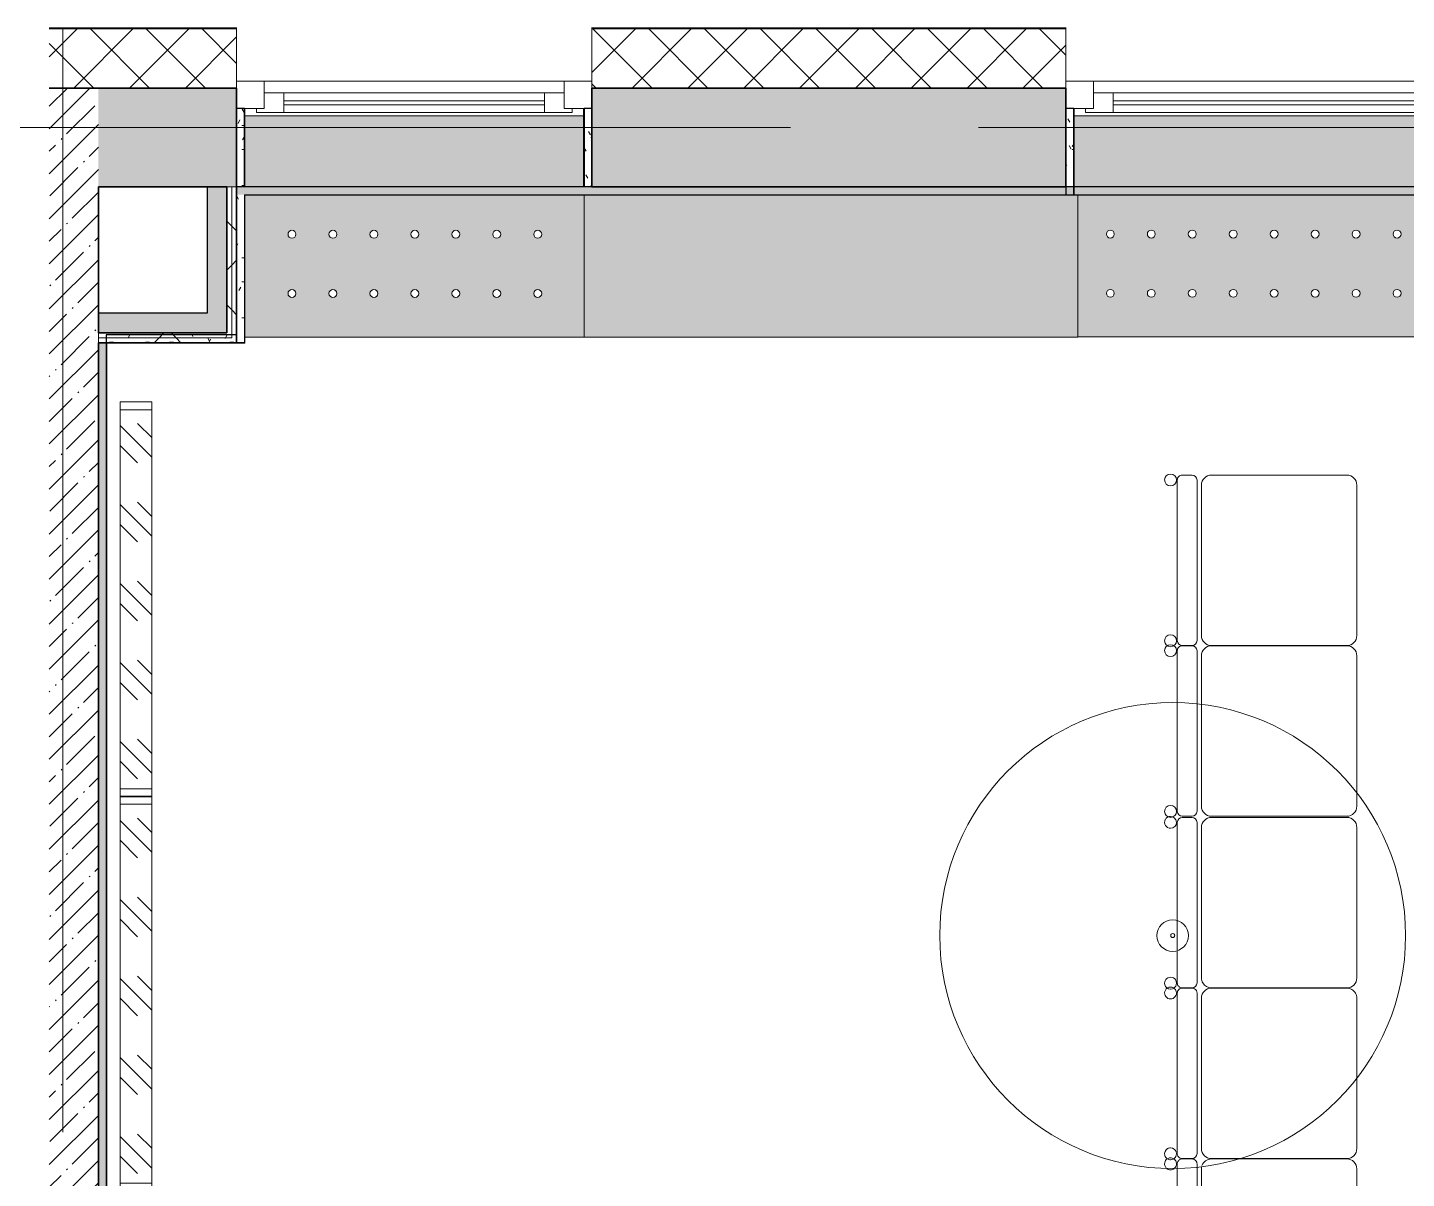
# Model space of a CAD drawing. Header units: millimetres. Extents: x 98018 to 155899, y -1987 to 21700.
# Drawn here: x 100621 to 104113, y 18639 to 21553 of the extents above; entities that cross this region are included whole.
import ezdxf

# ---------------------------------------------------------------- set-up
doc = ezdxf.new("R2010")
doc.units = ezdxf.units.MM
doc.linetypes.add('Осевая', pattern=[3175, 635, -476.25, 1587.5, -476.25])
for name, color, linetype, lineweight in [('A-GLAZ', 7, 'Continuous', 9), ('A-GLAZ-1', 7, 'Continuous', 13), ('A-WALL', 7, 'Continuous', 9), ('I-FURN', 7, 'Continuous', 9), ('I-WALL', 7, 'Continuous', 9), ('Знаки', 7, 'Continuous', 9), ('Оси', 7, 'Continuous', 9), ('Оси-2', 7, 'Осевая', 9)]:
    doc.layers.add(name, color=color, linetype=linetype, lineweight=lineweight)
for name, color, linetype, lineweight, true_color in [('A-WALL-1', 7, 'Continuous', 35, 0x3c3c3c), ('A-WALL-2', 7, 'Continuous', 13, 0x3c3c3c), ('A-WALL-3', 7, 'Continuous', 25, 0x3c3c3c), ('A-WALL-FNSH-1', 7, 'Continuous', 13, 0x3c3c3c), ('A-WALL-FNSH-2', 7, 'Continuous', 9, 0x3c3c3c), ('I-FURN-1', 7, 'Continuous', 9, 0xf0f0f0)]:
    doc.layers.add(name, color=color, linetype=linetype, lineweight=lineweight, true_color=true_color)
pattern_1 = [(45, (0, 0), (-57.024626, 57.024626), []), (45, (57.025, 0), (-57.024626, 57.024626), [100.806, -20.161, 3.353, -16.808])]
pattern_2 = [(45, (50, 50), (-200, 0), [141.42, -141.42]), (45, (100, 50), (-200, 0), [70.71, -212.13]), (45, (50, 100), (-200, 0), [70.71, -212.13])]
pattern_3 = [(0, (0, 0), (121.92, 30.48), [10.058, -81.382, 10.058, -81.382, -487.68]), (0, (0, 0), (121.92, 30.48), [-182.88, 10.058, -172.822, 10.058, -81.382, -213.36]), (0, (0, 0), (121.92, 30.48), [-457.2, 10.058, -50.902, 10.058, -142.342]), (120, (45.72, 15.24), (-87.356454, 90.345817), [10.058, -81.382, 10.058, -81.382, -487.68]), (120, (45.72, 15.24), (-87.356454, 90.345817), [-182.88, 10.058, -172.822, 10.058, -81.382, -213.36]), (120, (45.72, 15.24), (-87.356454, 90.345817), [-457.2, 10.058, -50.902, 10.058, -142.342]), (240, (60.96, 76.2), (-34.563546, -120.825817), [10.058, -81.382, 10.058, -81.382, -487.68]), (240, (60.96, 76.2), (-34.563546, -120.825817), [-182.88, 10.058, -172.822, 10.058, -81.382, -213.36]), (240, (60.96, 76.2), (-34.563546, -120.825817), [-457.2, 10.058, -50.902, 10.058, -142.342])]
pattern_4 = [(45, (0, 0), (-106.06602, 106.06602), []), (135, (0, 0), (-106.06602, -106.06602), [])]

# ---------------------------------------------------------------- blocks, each defined once
blk = doc.blocks.new('120_Окно_СКБ_1Ст - 120_Окно_СКБ_1Ст 900х2500_h_ с форточкой-22877787-План разверток пом_ 2_49_ Этаж 2')
at = {"layer": 'A-GLAZ'}
for p, q in [((450, -57), (-450, -57)), ((-430, -127), (-400, -127)), ((-330, -107), (330, -107)), ((330, -117), (-330, -117)), ((400, -127), (430, -127))]:
    blk.add_line(p, q, dxfattribs=at)
at = {"layer": 'A-GLAZ-1'}
for p, q in [((-450, -127), (-450, -57)), ((-450, -57), (-380, -57)), ((-380, -57), (-380, -127)), ((380, -127), (380, -57)), ((380, -57), (450, -57)), ((450, -57), (450, -127)), ((380, -87), (-380, -87)), ((-380, -87), (-380, -127)), ((-330, -137), (-330, -87)), ((330, -137), (330, -87)), ((380, -127), (380, -87)), ((-380, -127), (-450, -127)), ((-380, -127), (-400, -127)), ((-400, -127), (-400, -137)), ((-400, -137), (400, -137)), ((400, -137), (-400, -137)), ((450, -127), (380, -127)), ((400, -127), (380, -127)), ((400, -137), (400, -127))]:
    blk.add_line(p, q, dxfattribs=at)
blk = doc.blocks.new('120_Окно_СКБ_2Ст_Фрамуга сверху - 120_Окно_СКБ_2Ст_2300х2500_h_ ДОО-23103760-План разверток пом_ 2_49_ Этаж 2')
at = {"layer": 'A-GLAZ'}
for p, q in [((1150, -57), (-1150, -57)), ((-1080, -57), (1080, -57)), ((-1130, -127), (-1100, -127)), ((-1030, -107), (470, -107)), ((470, -117), (-1030, -117)), ((540, -127), (570, -127)), ((540, -127), (570, -127)), ((640, -107), (1030, -107)), ((1030, -117), (640, -117)), ((1100, -127), (1130, -127))]:
    blk.add_line(p, q, dxfattribs=at)
at = {"layer": 'A-GLAZ-1'}
for p, q in [((-1150, -127), (-1150, -57)), ((-1150, -57), (-1080, -57)), ((-1080, -57), (-1080, -127)), ((520, -127), (520, -57)), ((520, -57), (590, -57)), ((590, -57), (590, -127)), ((1080, -127), (1080, -57)), ((1080, -57), (1150, -57)), ((1150, -57), (1150, -127)), ((520, -87), (-1080, -87)), ((-1080, -87), (-1080, -127)), ((-1030, -137), (-1030, -87)), ((470, -137), (470, -87)), ((520, -127), (520, -87)), ((1080, -87), (590, -87)), ((590, -87), (590, -127)), ((640, -137), (640, -87)), ((1030, -137), (1030, -87)), ((1080, -127), (1080, -87)), ((-1080, -127), (-1150, -127)), ((-1080, -127), (-1100, -127)), ((-1100, -127), (-1100, -137)), ((-1100, -137), (540, -137)), ((540, -137), (-1100, -137)), ((590, -127), (520, -127)), ((540, -127), (520, -127)), ((540, -137), (540, -127)), ((590, -127), (570, -127)), ((570, -127), (570, -137)), ((570, -137), (1100, -137)), ((1100, -137), (570, -137)), ((1150, -127), (1080, -127)), ((1100, -127), (1080, -127)), ((1100, -137), (1100, -127))]:
    blk.add_line(p, q, dxfattribs=at)
blk = doc.blocks.new('Стул Breuer - 1_188-26331327-План разверток пом_ 2_49_ Этаж 2')
at = {"layer": 'I-FURN-1'}
for p, q in [((-215.9, 215.9), (-215.9, -127)), ((190.5, 241.3), (-190.5, 241.3)), ((215.9, -127), (215.9, 215.9)), ((203.2, -163.5), (-203.2, -163.5)), ((-190.5, -152.4), (190.5, -152.4)), ((-215.9, -176.2), (-215.9, -200.8)), ((215.9, -200.8), (215.9, -176.2)), ((-203.2, -213.5), (203.2, -213.5))]:
    blk.add_line(p, q, dxfattribs=at)
for centre, radius, start, end in [((-190.5, 215.9), 25.4, 90, 180), ((190.5, 215.9), 25.4, 0, 90), ((-190.5, -127), 25.4, 180, 270), ((190.5, -127), 25.4, 270, 360), ((-203.2, -176.2), 12.7, 90, 180), ((203.2, -176.2), 12.7, 360, 90), ((-203.2, -200.8), 12.7, 180, 270), ((203.2, -200.8), 12.7, 270, 360), ((-203.5, -230.6), 15.1, 360, 180), ((-203.5, -230.6), 15.1, 180, 360), ((203.7, -230.6), 15.1, 360, 180), ((203.7, -230.6), 15.1, 180, 360)]:
    blk.add_arc(centre, radius, start, end, dxfattribs=at)
blk = doc.blocks.new('Стул Breuer - 1_188-V6-План разверток пом_ 2_49_ Этаж 2')
at = {"layer": 'I-FURN-1'}
for p, q in [((-215.9, 215.9), (-215.9, -127)), ((159.1, 241.3), (-190.5, 241.3)), ((190.5, 241.3), (159.1, 241.3)), ((215.9, -127), (215.9, 215.9)), ((-67.6, -163.5), (-203.2, -163.5)), ((-190.5, -152.4), (-66.8, -152.4)), ((203.2, -163.5), (-67.6, -163.5)), ((-66.8, -152.4), (26.8, -152.4)), ((27, -152.4), (190.5, -152.4)), ((-215.9, -176.2), (-215.9, -200.8)), ((215.9, -200.8), (215.9, -176.2)), ((-203.2, -213.5), (-71.1, -213.5)), ((-71.1, -213.5), (203.2, -213.5))]:
    blk.add_line(p, q, dxfattribs=at)
for centre, radius, start, end in [((-190.5, 215.9), 25.4, 90, 180), ((190.5, 215.9), 25.4, 45, 90), ((190.5, 215.9), 25.4, 0, 45), ((-190.5, -127), 25.4, 180, 270), ((190.5, -127), 25.4, 270, 360), ((-203.2, -176.2), 12.7, 90, 180), ((203.2, -176.2), 12.7, 360, 90), ((-203.2, -200.8), 12.7, 180, 270), ((203.2, -200.8), 12.7, 270, 360), ((-203.5, -230.6), 15.1, 360, 180), ((-203.5, -230.6), 15.1, 180, 360), ((203.7, -230.6), 15.1, 360, 180), ((203.7, -230.6), 15.1, 180, 360)]:
    blk.add_arc(centre, radius, start, end, dxfattribs=at)
blk = doc.blocks.new('Стул Breuer - 1_188-V7-План разверток пом_ 2_49_ Этаж 2')
at = {"layer": 'I-FURN-1'}
for p, q in [((-215.9, 215.9), (-215.9, -127)), ((190.5, 241.3), (-190.5, 241.3)), ((215.9, 197.1), (215.9, 215.9)), ((215.9, -127), (215.9, 196.7)), ((203.2, -163.5), (-203.2, -163.5)), ((-190.4, -152.4), (189.9, -152.4)), ((-215.9, -176.2), (-215.9, -200.8)), ((215.9, -200.8), (215.9, -176.2)), ((-203.2, -213.5), (45.1, -213.5)), ((45.1, -213.5), (119.6, -213.5)), ((121.1, -213.5), (203.2, -213.5))]:
    blk.add_line(p, q, dxfattribs=at)
for centre, radius, start, end in [((-190.5, 215.9), 25.4, 90, 180), ((190.5, 215.9), 25.4, 0, 90), ((-190.5, -127), 25.4, 180, 270), ((190.5, -127), 25.4, 300, 360), ((-203.2, -176.2), 12.7, 90, 180), ((190.5, -127), 25.4, 270, 300), ((203.2, -176.2), 12.7, 360, 90), ((-203.2, -200.8), 12.7, 180, 267.9289), ((203.2, -200.8), 12.7, 315, 360), ((-203.5, -230.6), 15.1, 92.4904, 180), ((-203.5, -230.6), 15.1, 180, 240), ((-203.5, -230.6), 15.1, 242.9856, 360), ((-203.5, -230.6), 15.1, 360, 90), ((203.7, -230.6), 15.1, 60, 180), ((203.7, -230.6), 15.1, 180, 285), ((203.2, -200.8), 12.7, 270, 311.1031), ((203.7, -230.6), 15.1, 285, 360), ((203.7, -230.6), 15.1, 4.1489, 60)]:
    blk.add_arc(centre, radius, start, end, dxfattribs=at)
blk = doc.blocks.new('Стул Breuer - 1_188-V8-План разверток пом_ 2_49_ Этаж 2')
at = {"layer": 'I-FURN-1'}
for p, q in [((-215.9, 215.9), (-215.9, 197.1)), ((10, 241.3), (-190.5, 241.3)), ((190.5, 241.3), (10, 241.3)), ((215.9, -55.6), (215.9, 215.9)), ((-215.9, 196.4), (-215.9, -127)), ((215.9, -126.8), (215.9, -57)), ((203.2, -163.5), (-203.2, -163.5)), ((-190.5, -152.4), (190.5, -152.4)), ((-215.9, -176.2), (-215.9, -200.8)), ((215.9, -200.8), (215.9, -176.2)), ((-203.2, -213.5), (203.2, -213.5))]:
    blk.add_line(p, q, dxfattribs=at)
for centre, radius, start, end in [((-190.5, 215.9), 25.4, 150, 180), ((-190.5, 215.9), 25.4, 120, 150), ((-190.5, 215.9), 25.4, 90, 118.7043), ((190.5, 215.9), 25.4, 0, 90), ((-190.5, -127), 25.4, 180, 270), ((190.5, -127), 25.4, 270, 360), ((-203.2, -176.2), 12.7, 150, 180), ((-203.2, -176.2), 12.7, 90, 150), ((203.2, -176.2), 12.7, 360, 90), ((-203.2, -200.8), 12.7, 180, 270), ((203.2, -200.8), 12.7, 315, 360), ((-203.5, -230.6), 15.1, 150, 180), ((-203.5, -230.6), 15.1, 180, 240), ((-203.5, -230.6), 15.1, 105, 147.303), ((-203.5, -230.6), 15.1, 240, 253.6772), ((-203.5, -230.6), 15.1, 360, 105), ((-203.5, -230.6), 15.1, 255, 360), ((203.7, -230.6), 15.1, 105, 180), ((203.7, -230.6), 15.1, 180, 210), ((203.7, -230.6), 15.1, 210.2131, 285), ((203.7, -230.6), 15.1, 360, 100.9389), ((203.2, -200.8), 12.7, 270, 285), ((203.2, -200.8), 12.7, 285, 315), ((203.7, -230.6), 15.1, 285, 330), ((203.7, -230.6), 15.1, 330, 360)]:
    blk.add_arc(centre, radius, start, end, dxfattribs=at)
blk = doc.blocks.new('Стул Breuer - 1_188-V9-План разверток пом_ 2_49_ Этаж 2')
at = {"layer": 'I-FURN-1'}
for p, q in [((-215.9, 215.9), (-215.9, -58.3)), ((190.5, 241.3), (-190.5, 241.3)), ((215.9, -127), (215.9, 215.9)), ((-215.9, -58.3), (-215.9, -127)), ((-196, -163.5), (-203.2, -163.5)), ((203.2, -163.5), (-196, -163.5)), ((-190.5, -152.4), (190.5, -152.4)), ((-215.9, -176.2), (-215.9, -200.8)), ((215.9, -200.8), (215.9, -176.2)), ((-202.8, -213.5), (-192.5, -213.5)), ((-192.5, -213.5), (203.2, -213.5))]:
    blk.add_line(p, q, dxfattribs=at)
for centre, radius, start, end in [((-190.5, 215.9), 25.4, 90, 180), ((190.5, 215.9), 25.4, 0, 90), ((-190.5, -127), 25.4, 181.2115, 250.231), ((190.5, -127), 25.4, 270, 360), ((-203.2, -176.2), 12.7, 135, 180), ((-203.2, -176.2), 12.7, 120, 135), ((-203.2, -176.2), 12.7, 105, 114.393), ((-203.2, -176.2), 12.7, 90, 105), ((-190.5, -127), 25.4, 255.399, 270), ((203.2, -176.2), 12.7, 360, 90), ((-203.2, -200.8), 12.7, 180, 195), ((-203.2, -200.8), 12.7, 195, 210), ((-203.2, -200.8), 12.7, 210, 225), ((203.2, -200.8), 12.7, 270, 360), ((-203.5, -230.6), 15.1, 150, 180), ((-203.5, -230.6), 15.1, 180, 225), ((-203.5, -230.6), 15.1, 109.518, 150), ((-203.5, -230.6), 15.1, 225, 270), ((-203.2, -200.8), 12.7, 225, 255), ((-203.5, -230.6), 15.1, 90, 105), ((-203.2, -200.8), 12.7, 255, 270), ((-203.5, -230.6), 15.1, 270, 300), ((-203.5, -230.6), 15.1, 75, 88.0339), ((-203.5, -230.6), 15.1, 39.4007, 75), ((-203.5, -230.6), 15.1, 300, 315), ((-203.5, -230.6), 15.1, 315.1953, 360), ((-203.5, -230.6), 15.1, 360, 39.4007), ((203.7, -230.6), 15.1, 360, 180), ((203.7, -230.6), 15.1, 180, 360)]:
    blk.add_arc(centre, radius, start, end, dxfattribs=at)
blk = doc.blocks.new('Зеркало обычное - 5_3-V29-План разверток пом_ 2_49_ Этаж 2')
at = {"layer": 'I-FURN'}
h = blk.add_hatch(dxfattribs=at)
h.set_pattern_fill('FP_8', color=256, style=0, pattern_type=2)
h.set_pattern_definition(pattern_2)
h.paths.add_polyline_path([(-480, -20), (480, -20), (480, 60), (-480, 60)])
at = {"layer": 'I-FURN-1'}
for p, q in [((500, 60), (-500, 60)), ((-500, 60), (-500, -20)), ((-500, -20), (-500, 60)), ((-500, 60), (-480, 60)), ((480, 60), (-480, 60)), ((-480, 60), (-480, -20)), ((-480, -20), (-480, 60)), ((-480, 60), (480, 60)), ((-480, 60), (480, 60)), ((480, 60), (-480, 60)), ((-480, 60), (480, 60)), ((-480, -20), (-480, 60)), ((-480, -20), (-480, 60)), ((480, -20), (480, 60)), ((480, 60), (480, -20)), ((480, 60), (499, 60)), ((480, 60), (480, -20)), ((480, -20), (480, 60)), ((500, -20), (500, 60)), ((500, 60), (500, -20)), ((-500, -20), (500, -20)), ((-480, -20), (-500, -20)), ((-480, -20), (480, -20)), ((480, -20), (-480, -20)), ((480, -20), (-480, -20)), ((-480, -20), (480, -20)), ((480, -20), (-480, -20)), ((499, -20), (480, -20))]:
    blk.add_line(p, q, dxfattribs=at)
blk = doc.blocks.new('Зеркало обычное - 5_3-V30-План разверток пом_ 2_49_ Этаж 2')
at = {"layer": 'I-FURN'}
h = blk.add_hatch(dxfattribs=at)
h.set_pattern_fill('FP_8', color=256, style=0, pattern_type=2)
h.set_pattern_definition(pattern_2)
h.paths.add_polyline_path([(-480, -20), (480, -20), (480, 60), (-480, 60)])
at = {"layer": 'I-FURN-1'}
for p, q in [((500, 60), (-500, 60)), ((-500, 60), (-500, -20)), ((-500, -20), (-500, 60)), ((-499, 60), (-480, 60)), ((480, 60), (-480, 60)), ((-480, 60), (-480, -20)), ((-480, -20), (-480, 60)), ((-480, 60), (480, 60)), ((-480, 60), (480, 60)), ((480, 60), (-480, 60)), ((-480, 60), (480, 60)), ((-480, -20), (-480, 60)), ((-480, -20), (-480, 60)), ((480, -20), (480, 60)), ((480, 60), (480, -20)), ((480, 60), (500, 60)), ((480, 60), (480, -20)), ((480, -20), (480, 60)), ((500, -20), (500, 60)), ((500, 60), (500, -20)), ((-500, -20), (500, -20)), ((-480, -20), (-499, -20)), ((-480, -20), (480, -20)), ((480, -20), (-480, -20)), ((480, -20), (-480, -20)), ((-480, -20), (480, -20)), ((480, -20), (-480, -20)), ((500, -20), (480, -20))]:
    blk.add_line(p, q, dxfattribs=at)
blk = doc.blocks.new('Зашивка радиатора_ с перфорацией М1_1 - Зашивка радиатора_ с перфорацией М1_1-31131234-План разверток пом_ 2_49_ Этаж 2')
at = {"layer": 'Знаки'}
h = blk.add_hatch(color=256, dxfattribs=at)
h.paths.add_polyline_path([(430, 180), (430, 180.5), (382.1, 180)])
h.paths.add_polyline_path([(382.1, 200.5), (429.5, 200.5), (429.5, 380), (-430, 380), (-429.5, 200.5), (55.3, 200.5)])
h = blk.add_hatch(color=256, dxfattribs=at)
h.paths.add_polyline_path([(-430, -179.9), (430.2, -179.9), (430.2, 180), (-430, 180), (-430, -171.1)])
h.paths.add_polyline_path([(312.2, -79.6), (307.3, -78.3), (303.6, -74.6), (302.3, -69.6), (303.6, -64.6), (307.3, -61), (312.2, -59.6), (317.3, -61), (320.9, -64.6), (322.3, -69.6), (320.9, -74.6), (317.3, -78.3), (314.8, -79.3)])
h.paths.add_polyline_path([(-206.5, -79.6), (-211.5, -78.3), (-215.3, -74.2), (-216.5, -69.6), (-215.2, -64.6), (-211.5, -61), (-206.5, -59.6), (-201.5, -61), (-197.8, -64.6), (-196.5, -69.6), (-197.8, -74.6), (-201.5, -78.3), (-203.9, -79.3)])
h.paths.add_polyline_path([(208.5, -79.6), (203.5, -78.3), (199.7, -74.2), (198.5, -69.6), (199.8, -64.6), (203.5, -61), (208.5, -59.6), (213.5, -61), (217.2, -64.6), (218.5, -69.6), (217.2, -74.6), (213.5, -78.3), (211.1, -79.3)])
h.paths.add_polyline_path([(-310.3, -79.6), (-315.2, -78.3), (-318.9, -74.6), (-320.2, -69.6), (-318.9, -64.6), (-315.2, -61), (-310.3, -59.6), (-305.2, -61), (-301.6, -64.6), (-300.2, -69.6), (-301.6, -74.6), (-305.2, -78.3), (-307.7, -79.3)])
h.paths.add_polyline_path([(-102.8, -79.6), (-108.1, -78), (-111.4, -74.6), (-112.7, -69.6), (-111.4, -64.6), (-107.7, -61), (-102.8, -59.6), (-97.7, -61), (-94.1, -64.6), (-92.7, -69.6), (-94.1, -74.6), (-97.7, -78.3), (-100.2, -79.3)])
h.paths.add_polyline_path([(104.7, -79.6), (99.8, -78.3), (96.1, -74.6), (94.8, -69.6), (96.1, -64.6), (99.8, -61), (104.7, -59.6), (109.8, -61), (113.4, -64.6), (114.8, -69.6), (113.4, -74.6), (109.8, -78.3), (107.3, -79.3)])
h.paths.add_polyline_path([(1, -79.6), (-4, -78.3), (-7.8, -74.2), (-9, -69.6), (-7.7, -64.6), (-4, -61), (1, -59.6), (6, -61), (9.7, -64.6), (11, -69.6), (9.7, -74.6), (6, -78.3), (3.6, -79.3)])
h.paths.add_polyline_path([(104.7, 70.4), (99.8, 71.7), (96.1, 75.4), (94.8, 80.4), (96.1, 85.4), (99.8, 89), (104.7, 90.4), (109.8, 89), (113.4, 85.4), (114.8, 80.4), (113.4, 75.4), (109.8, 71.7), (107.3, 70.7)])
h.paths.add_polyline_path([(1, 70.4), (-4, 71.7), (-7.7, 75.4), (-9, 80.4), (-7.7, 85.4), (-4, 89), (1, 90.4), (6, 89), (9.7, 85.4), (11, 80.4), (9.7, 75.4), (6, 71.7), (3.6, 70.7)])
h.paths.add_polyline_path([(-102.8, 70.4), (-108.1, 72), (-111.4, 75.4), (-112.7, 80.4), (-111.4, 85.4), (-107.7, 89), (-102.8, 90.4), (-97.7, 89), (-94.1, 85.4), (-92.7, 80.4), (-94.1, 75.4), (-97.7, 71.7), (-100.2, 70.7)])
h.paths.add_polyline_path([(-206.5, 70.4), (-211.5, 71.7), (-215.2, 75.4), (-216.5, 80.4), (-215.2, 85.4), (-211.5, 89), (-206.5, 90.4), (-201.5, 89), (-197.8, 85.4), (-196.5, 80.4), (-197.8, 75.4), (-201.5, 71.7), (-203.9, 70.7)])
h.paths.add_polyline_path([(208.5, 70.4), (203.5, 71.7), (199.8, 75.4), (198.5, 80.4), (199.8, 85.4), (203.5, 89), (208.5, 90.4), (213.5, 89), (217.2, 85.4), (218.5, 80.4), (217.2, 75.4), (213.5, 71.7), (211.1, 70.7)])
h.paths.add_polyline_path([(312.2, 70.4), (307.3, 71.7), (303.6, 75.4), (302.3, 80.4), (303.6, 85.4), (307.3, 89), (312.2, 90.4), (317.3, 89), (320.9, 85.4), (322.3, 80.4), (320.9, 75.4), (317.3, 71.7), (314.8, 70.7)])
h.paths.add_polyline_path([(-310.3, 70.4), (-315.2, 71.7), (-318.9, 75.4), (-320.2, 80.4), (-318.9, 85.4), (-315.2, 89), (-310.3, 90.4), (-305.2, 89), (-301.6, 85.4), (-300.2, 80.4), (-301.6, 75.4), (-305.2, 71.7), (-307.7, 70.7)])
for p, q in [((429.5, 380), (-430, 380)), ((-430, 380), (-430, 200.5)), ((-430, 180), (430, 180)), ((430.2, 180), (-430, 180)), ((-430, 180), (-430, -179.9)), ((430.2, -179.9), (430.2, 180)), ((-430, -179.9), (430.2, -179.9))]:
    blk.add_line(p, q, dxfattribs=at)
for centre, start, end in [((-310.3, 80.4), 180, 0), ((-310.3, 80.4), 0, 180), ((-206.5, 80.4), 0, 180), ((-206.5, 80.4), 180, 360), ((-102.8, 80.4), 0, 180), ((-102.8, 80.4), 180, 0), ((1, 80.4), 0, 180), ((1, 80.4), 180, 0), ((104.7, 80.4), 0, 180), ((104.7, 80.4), 180, 360), ((208.5, 80.4), 0, 180), ((208.5, 80.4), 180, 0), ((312.2, 80.4), 0, 180), ((312.2, 80.4), 180, 0), ((-310.3, -69.6), 0, 180), ((-310.3, -69.6), 180, 0), ((-206.5, -69.6), 0, 180), ((-206.5, -69.6), 180, 0), ((-102.8, -69.6), 0, 180), ((-102.8, -69.6), 180, 0), ((1, -69.6), 0, 180), ((1, -69.6), 180, 0), ((104.7, -69.6), 0, 180), ((104.7, -69.6), 180, 0), ((208.5, -69.6), 0, 180), ((208.5, -69.6), 180, 0), ((312.2, -69.6), 0, 180), ((312.2, -69.6), 180, 0)]:
    blk.add_arc(centre, 10, start, end, dxfattribs=at)
blk = doc.blocks.new('Зашивка радиатора_ с перфорацией М7_1 - Зашивка радиатора_ с перфорацией М7_1-31137119-План разверток пом_ 2_49_ Этаж 2')
at = {"layer": 'Знаки'}
blk.add_hatch(color=256, dxfattribs=at).paths.add_polyline_path([(629.4, 200), (1889.7, 200), (1889.7, 380), (-370, 380), (-370, 200), (302.7, 200)])
h = blk.add_hatch(color=256, dxfattribs=at)
h.paths.add_polyline_path([(-359.5, -179.9), (1890, -179.9), (1890, 180), (-359.5, 178.9), (-359.5, -179)])
h.paths.add_polyline_path([(1797.5, -79.6), (1792.5, -78.3), (1788.8, -74.6), (1787.5, -69.6), (1788.8, -64.6), (1792.5, -61), (1797.5, -59.6), (1802.5, -61), (1806.2, -64.6), (1807.5, -69.6), (1806.2, -74.6), (1802.5, -78.3), (1800.1, -79.3)])
h.paths.add_polyline_path([(345, -79.6), (340, -78.3), (336.3, -74.6), (335, -69.6), (336.3, -64.6), (340, -61), (345, -59.6), (350, -61), (353.7, -64.6), (355, -69.6), (353.7, -74.6), (350, -78.3), (347.6, -79.3)])
h.paths.add_polyline_path([(1071.2, -79.6), (1066.3, -78.3), (1062.6, -74.6), (1061.3, -69.6), (1062.6, -64.6), (1066.3, -61), (1071.2, -59.6), (1076.3, -61), (1079.9, -64.6), (1081.3, -69.6), (1079.9, -74.6), (1076.3, -78.3), (1073.8, -79.3)])
h.paths.add_polyline_path([(448.8, -79.6), (443.8, -78.3), (440.1, -74.6), (438.8, -69.6), (440.1, -64.6), (443.8, -61), (448.8, -59.6), (453.8, -61), (457.4, -64.6), (458.8, -69.6), (457.4, -74.7), (453.8, -78.3), (451.3, -79.3)])
h.paths.add_polyline_path([(967.5, -79.6), (962.5, -78.3), (958.8, -74.6), (957.5, -69.6), (958.8, -64.6), (962.5, -61), (967.5, -59.6), (972.5, -61), (976.2, -64.6), (977.5, -69.6), (976.1, -74.7), (972.5, -78.3), (970.1, -79.3)])
h.paths.add_polyline_path([(-173.7, -79.6), (-178.7, -78.3), (-182.4, -74.6), (-183.7, -69.6), (-182.4, -64.6), (-178.7, -61), (-173.7, -59.6), (-168.7, -61), (-165.1, -64.6), (-163.7, -69.6), (-165.1, -74.7), (-168.7, -78.3), (-171.2, -79.3)])
h.paths.add_polyline_path([(863.7, -79.6), (858.8, -78.3), (855.1, -74.6), (853.8, -69.6), (855.1, -64.6), (858.8, -61), (863.7, -59.6), (868.8, -61), (872.4, -64.6), (873.8, -69.6), (872.4, -74.7), (868.8, -78.3), (866.3, -79.3)])
h.paths.add_polyline_path([(33.8, -79.6), (28.8, -78.3), (25.1, -74.6), (23.8, -69.6), (25.1, -64.6), (28.8, -61), (33.8, -59.6), (38.8, -61), (42.4, -64.6), (43.8, -69.6), (42.4, -74.7), (38.8, -78.3), (36.3, -79.3)])
h.paths.add_polyline_path([(1175, -79.6), (1170, -78.3), (1166.3, -74.6), (1165, -69.6), (1166.3, -64.6), (1170, -61), (1175, -59.6), (1180, -61), (1183.7, -64.6), (1185, -69.6), (1183.6, -74.7), (1180, -78.3), (1177.6, -79.3)])
h.paths.add_polyline_path([(1590, -79.6), (1585, -78.3), (1581.3, -74.6), (1580, -69.6), (1581.3, -64.6), (1585, -61), (1590, -59.6), (1595, -61), (1598.7, -64.6), (1600, -69.6), (1598.6, -74.7), (1595, -78.3), (1592.6, -79.3)])
h.paths.add_polyline_path([(1486.2, -79.6), (1481.3, -78.3), (1477.6, -74.6), (1476.3, -69.6), (1477.6, -64.6), (1481.3, -61), (1487.2, -59.8), (1491.3, -61), (1494.9, -64.6), (1496.3, -69.6), (1494.9, -74.6), (1491.3, -78.3), (1487.2, -79.5)])
h.paths.add_polyline_path([(1278.8, -79.6), (1273.8, -78.3), (1270.1, -74.6), (1268.8, -69.6), (1270.1, -64.6), (1273.8, -61), (1278.8, -59.6), (1283.8, -61), (1287.4, -64.6), (1288.8, -69.6), (1287.4, -74.6), (1283, -78.6), (1281.3, -79.3)])
h.paths.add_polyline_path([(1693.8, -79.6), (1688.8, -78.3), (1685.1, -74.6), (1683.8, -69.6), (1685.1, -64.6), (1688.8, -61), (1693.8, -59.6), (1698.8, -61), (1702.4, -64.6), (1703.8, -69.6), (1702.4, -74.6), (1698.8, -78.3), (1696.3, -79.3)])
h.paths.add_polyline_path([(137.5, -79.6), (132.5, -78.3), (128.8, -74.6), (127.5, -69.6), (128.8, -64.6), (132.5, -61), (137.5, -59.6), (142.5, -61), (146.2, -64.6), (147.5, -69.6), (146.2, -74.6), (142.5, -78.3), (139.3, -79.4)])
h.paths.add_polyline_path([(241.3, -79.6), (236.3, -78.3), (232.6, -74.6), (231.3, -69.6), (232.6, -64.6), (236.3, -61), (241.3, -59.6), (246.3, -61), (249.9, -64.6), (251.3, -69.6), (249.9, -74.7), (246.3, -78.3), (243.8, -79.3)])
h.paths.add_polyline_path([(1382.5, -79.6), (1377.5, -78.3), (1373.8, -74.6), (1372.5, -69.6), (1373.8, -64.6), (1377.5, -61), (1382.5, -59.6), (1387.5, -61), (1391.2, -64.6), (1392.5, -69.6), (1391.1, -74.7), (1387.5, -78.3), (1385.1, -79.3)])
h.paths.add_polyline_path([(-277.5, -79.6), (-282.5, -78.3), (-286.2, -74.6), (-287.5, -69.6), (-286.2, -64.6), (-282.5, -61), (-277.5, -59.6), (-272.5, -61), (-268.8, -64.6), (-267.5, -69.6), (-269.2, -75.1), (-272.5, -78.3), (-274.9, -79.3)])
h.paths.add_polyline_path([(-70, -79.6), (-75, -78.3), (-78.7, -74.6), (-80, -69.6), (-78.7, -64.6), (-75, -61), (-70, -59.6), (-64.9, -61), (-61.3, -64.6), (-60, -69.6), (-61.3, -74.6), (-65, -78.3), (-67.4, -79.3)])
h.paths.add_polyline_path([(760, -79.6), (755, -78.3), (751.3, -74.6), (750, -69.6), (751.3, -64.6), (755, -61), (760, -59.6), (765, -61), (768.7, -64.6), (770, -69.6), (768.7, -74.6), (765, -78.3), (762.6, -79.3)])
h.paths.add_polyline_path([(656.2, -79.6), (651.3, -78.3), (647.6, -74.6), (646.3, -69.6), (647.6, -64.6), (651.3, -61), (656.2, -59.6), (661.3, -61), (664.9, -64.6), (666.3, -69.6), (664.9, -74.7), (661.3, -78.3), (658.8, -79.3)])
h.paths.add_polyline_path([(552.5, -79.6), (547.5, -78.3), (543.8, -74.6), (542.5, -69.6), (543.8, -64.6), (547.8, -60.9), (552.5, -59.6), (557.5, -61), (561.2, -64.6), (562.5, -69.6), (561.2, -74.6), (557.5, -78.3), (555.1, -79.3)])
h.paths.add_polyline_path([(552.5, 70.4), (547.5, 71.7), (543.8, 75.4), (542.5, 80.4), (543.8, 85.4), (547.5, 89), (552.5, 90.4), (557.5, 89), (561.2, 85.4), (562.5, 80.4), (561.2, 75.4), (557.5, 71.7), (555.1, 70.7)])
h.paths.add_polyline_path([(345, 70.4), (340, 71.7), (336.3, 75.4), (335, 80.4), (336.3, 85.4), (340, 89), (345, 90.4), (350, 89), (353.7, 85.4), (355, 80.4), (353.7, 75.4), (350, 71.7), (347.6, 70.7)])
h.paths.add_polyline_path([(1278.8, 70.4), (1273.8, 71.7), (1270.1, 75.4), (1268.8, 80.4), (1270.1, 85.4), (1273.8, 89), (1278.8, 90.4), (1283.8, 89), (1287.4, 85.4), (1288.8, 80.4), (1287.4, 75.4), (1283, 71.4), (1281.3, 70.7)])
h.paths.add_polyline_path([(1590, 70.4), (1585, 71.7), (1581.3, 75.4), (1580, 80.4), (1581.3, 85.4), (1585, 89), (1590, 90.4), (1595, 89), (1598.7, 85.4), (1600, 80.4), (1598.7, 75.4), (1595, 71.7), (1592.6, 70.7)])
h.paths.add_polyline_path([(137.5, 70.4), (132.5, 71.7), (128.8, 75.4), (127.5, 80.4), (128.8, 85.4), (132.5, 89), (137.5, 90.4), (142.5, 89), (146.2, 85.4), (147.5, 80.4), (146.2, 75.4), (142.5, 71.7), (139.3, 70.6)])
h.paths.add_polyline_path([(760, 70.4), (755, 71.7), (751.3, 75.4), (750, 80.4), (751.3, 85.4), (755, 89), (760, 90.4), (765, 89), (768.7, 85.4), (770, 80.4), (768.7, 75.4), (765, 71.7), (762.6, 70.7)])
h.paths.add_polyline_path([(1175, 70.4), (1170, 71.7), (1166.3, 75.4), (1165, 80.4), (1166.3, 85.4), (1170, 89), (1175, 90.4), (1180, 89), (1183.7, 85.4), (1185, 80.4), (1183.7, 75.4), (1180, 71.7), (1177.6, 70.7)])
h.paths.add_polyline_path([(967.5, 70.4), (962.5, 71.7), (958.8, 75.4), (957.5, 80.4), (958.8, 85.4), (962.5, 89), (967.5, 90.4), (972.5, 89), (976.2, 85.4), (977.5, 80.4), (976.2, 75.4), (972.5, 71.7), (970.1, 70.7)])
h.paths.add_polyline_path([(1693.8, 70.4), (1688.8, 71.7), (1685.1, 75.4), (1683.8, 80.4), (1685.1, 85.4), (1688.8, 89), (1693.8, 90.4), (1698.8, 89), (1702.4, 85.4), (1703.8, 80.4), (1702.4, 75.4), (1698.8, 71.7), (1696.3, 70.7)])
h.paths.add_polyline_path([(-277.5, 70.4), (-282.5, 71.7), (-286.2, 75.4), (-287.5, 80.4), (-286.2, 85.4), (-282.5, 89), (-277.5, 90.4), (-272.5, 89), (-268.8, 85.4), (-267.5, 80.4), (-268.8, 75.4), (-272.5, 71.7), (-274.9, 70.7)])
h.paths.add_polyline_path([(241.3, 70.4), (236.3, 71.7), (232.6, 75.4), (231.3, 80.4), (232.6, 85.4), (236.3, 89), (241.3, 90.4), (246.3, 89), (249.9, 85.4), (251.3, 80.4), (249.9, 75.4), (246.3, 71.7), (243.8, 70.7)])
h.paths.add_polyline_path([(1486.2, 70.4), (1481.3, 71.7), (1477.6, 75.4), (1476.3, 80.4), (1477.6, 85.4), (1481.3, 89), (1486.2, 90.4), (1491.3, 89), (1494.9, 85.4), (1496.3, 80.4), (1494.9, 75.4), (1491.3, 71.7), (1488.8, 70.7)])
h.paths.add_polyline_path([(448.8, 70.4), (443.8, 71.7), (440.1, 75.4), (438.8, 80.4), (440.1, 85.4), (443.8, 89), (448.8, 90.4), (453.8, 89), (457.4, 85.4), (458.8, 80.4), (457.4, 75.4), (453.8, 71.7), (451.3, 70.7)])
h.paths.add_polyline_path([(1797.5, 70.4), (1792.5, 71.7), (1788.8, 75.4), (1787.5, 80.4), (1788.8, 85.4), (1792.5, 89), (1797.5, 90.4), (1802.5, 89), (1806.2, 85.4), (1807.5, 80.4), (1806.2, 75.4), (1802.5, 71.7), (1800.1, 70.7)])
h.paths.add_polyline_path([(1071.2, 70.4), (1066.3, 71.7), (1062.6, 75.4), (1061.3, 80.4), (1062.6, 85.4), (1066.3, 89), (1071.2, 90.4), (1076.3, 89), (1079.9, 85.4), (1081.3, 80.4), (1079.9, 75.4), (1076.3, 71.7), (1073.8, 70.7)])
h.paths.add_polyline_path([(-173.7, 70.4), (-178.7, 71.7), (-182.4, 75.4), (-183.7, 80.4), (-182.4, 85.4), (-178.7, 89), (-173.7, 90.4), (-168.7, 89), (-165.1, 85.4), (-163.7, 80.4), (-165.1, 75.4), (-168.7, 71.7), (-171.2, 70.7)])
h.paths.add_polyline_path([(656.2, 70.4), (651.3, 71.7), (647.6, 75.4), (646.3, 80.4), (647.6, 85.4), (651.3, 89), (656.2, 90.4), (661.3, 89), (664.9, 85.4), (666.3, 80.4), (664.9, 75.4), (661.3, 71.7), (658.8, 70.7)])
h.paths.add_polyline_path([(863.7, 70.4), (858.8, 71.7), (855.1, 75.4), (853.8, 80.4), (855.1, 85.4), (858.8, 89), (863.7, 90.4), (868.8, 89), (872.4, 85.4), (873.8, 80.4), (872.4, 75.4), (868.8, 71.7), (866.3, 70.7)])
h.paths.add_polyline_path([(33.8, 70.4), (28.8, 71.7), (25.1, 75.4), (23.8, 80.4), (25.1, 85.4), (28.8, 89), (33.8, 90.4), (38.8, 89), (42.4, 85.4), (43.8, 80.4), (42.4, 75.4), (38.8, 71.7), (36.3, 70.7)])
h.paths.add_polyline_path([(-70, 70.4), (-75, 71.7), (-78.7, 75.4), (-80, 80.4), (-78.7, 85.4), (-75, 89), (-70, 90.4), (-65, 89), (-61.3, 85.4), (-60, 80.4), (-61.3, 75.4), (-65, 71.7), (-67.4, 70.7)])
h.paths.add_polyline_path([(1382.5, 70.4), (1377.5, 71.7), (1373.8, 75.4), (1372.5, 80.4), (1373.8, 85.4), (1377.5, 89), (1382.5, 90.4), (1387.5, 89), (1391.2, 85.4), (1392.5, 80.4), (1391.2, 75.4), (1387.5, 71.7), (1385.1, 70.7)])
for p, q in [((1889.7, 380), (-370, 380)), ((-370, 380), (-370, 200)), ((1890, -179.9), (1890, 180)), ((-359.5, -179.9), (1890, -179.9))]:
    blk.add_line(p, q, dxfattribs=at)
for centre, start, end in [((-277.5, 80.4), 0, 180), ((-277.5, 80.4), 180, 360), ((-173.7, 80.4), 0, 180), ((-173.7, 80.4), 180, 0), ((-70, 80.4), 0, 180), ((-70, 80.4), 180, 0), ((33.8, 80.4), 0, 180), ((33.8, 80.4), 180, 360), ((137.5, 80.4), 0, 180), ((137.5, 80.4), 180, 0), ((241.3, 80.4), 0, 180), ((241.3, 80.4), 180, 0), ((345, 80.4), 0, 180), ((345, 80.4), 180, 0), ((448.8, 80.4), 0, 180), ((448.8, 80.4), 180, 0), ((552.5, 80.4), 0, 180), ((552.5, 80.4), 180, 360), ((656.2, 80.4), 0, 180), ((656.2, 80.4), 180, 0), ((760, 80.4), 0, 180), ((760, 80.4), 180, 0), ((863.7, 80.4), 0, 180), ((863.7, 80.4), 180, 0), ((967.5, 80.4), 0, 180), ((967.5, 80.4), 180, 0), ((1071.2, 80.4), 0, 180), ((1071.2, 80.4), 180, 0), ((1175, 80.4), 0, 180), ((1175, 80.4), 180, 0), ((1278.8, 80.4), 0, 180), ((1278.8, 80.4), 180, 0), ((1382.5, 80.4), 0, 180), ((1382.5, 80.4), 180, 0), ((1486.2, 80.4), 0, 180), ((1486.2, 80.4), 180, 360), ((1590, 80.4), 0, 180), ((1590, 80.4), 180, 0), ((1693.8, 80.4), 0, 180), ((1693.8, 80.4), 180, 360), ((1797.5, 80.4), 0, 180), ((1797.5, 80.4), 180, 0), ((-277.5, -69.6), 0, 180), ((-277.5, -69.6), 180, 0), ((-173.7, -69.6), 0, 180), ((-173.7, -69.6), 180, 0), ((-70, -69.6), 0, 180), ((-70, -69.6), 180, 0), ((33.8, -69.6), 0, 180), ((33.8, -69.6), 180, 0), ((137.5, -69.6), 0, 180), ((137.5, -69.6), 180, 0), ((241.3, -69.6), 0, 180), ((241.3, -69.6), 180, 0), ((345, -69.6), 0, 180), ((345, -69.6), 180, 0), ((448.8, -69.6), 0, 180), ((448.8, -69.6), 180, 0), ((552.5, -69.6), 0, 180), ((552.5, -69.6), 180, 0), ((656.2, -69.6), 0, 180), ((656.2, -69.6), 180, 0), ((760, -69.6), 0, 180), ((760, -69.6), 180, 0), ((863.7, -69.6), 0, 180), ((863.7, -69.6), 180, 0), ((967.5, -69.6), 0, 180), ((967.5, -69.6), 180, 0), ((1071.2, -69.6), 0, 180), ((1071.2, -69.6), 180, 0), ((1175, -69.6), 0, 180), ((1175, -69.6), 180, 0), ((1278.8, -69.6), 0, 180), ((1278.8, -69.6), 180, 0), ((1382.5, -69.6), 0, 180), ((1382.5, -69.6), 180, 0), ((1486.2, -69.6), 0, 180), ((1486.2, -69.6), 180, 0), ((1590, -69.6), 0, 180), ((1590, -69.6), 180, 0), ((1693.8, -69.6), 0, 180), ((1693.8, -69.6), 180, 0), ((1797.5, -69.6), 0, 180), ((1797.5, -69.6), 180, 0)]:
    blk.add_arc(centre, 10, start, end, dxfattribs=at)
blk = doc.blocks.new('Зашивка без перфорации М3_2_1 - М3_2_14-31189097-План разверток пом_ 2_49_ Этаж 2')
at = {"layer": 'Знаки'}
blk.add_hatch(color=256, dxfattribs=at).paths.add_polyline_path([(175.4, -179.9), (820.2, -179.9), (820.2, 180), (-430, 180), (-430, -179.9)])
for p, q in [((820.2, 180), (-430, 180)), ((-430, 180), (-430, -179.9)), ((820.2, -179.9), (820.2, 180)), ((-430, -179.9), (820.2, -179.9))]:
    blk.add_line(p, q, dxfattribs=at)
blk = doc.blocks.new('Баффл акустический подвесной - 1180мм-32996299-План разверток пом_ 2_49_ Этаж 2')
at = {"layer": 'I-FURN-1'}
for radius, start, end in [(590, 360, 180), (590, 0, 180), (40, 0, 180), (40, 360, 180), (590, 180, 360), (40, 180, 360), (40, 180, 360), (5, 360, 180), (5, 165, 180), (5, 180, 360), (5, 180, 300), (5, 150, 165), (5, 120, 150), (5, 60, 120), (5, 30, 60), (5, 15, 30), (5, 0, 15), (590, 180, 360), (5, 300, 330), (5, 330, 360)]:
    blk.add_arc((0, 0), radius, start, end, dxfattribs=at)

msp = doc.modelspace()

# ---------------------------------------------------------------- hatches: boundary and pattern name
at = {"layer": 'A-WALL'}
h = msp.add_hatch(dxfattribs=at)
h.set_pattern_fill('FP_2', color=256, style=0, pattern_type=2)
h.set_pattern_definition([(45, (0, 0), (-70.71068, 70.71068), []), (135, (0, 0), (-70.71068, -70.71068), [])])
h.paths.add_polyline_path([(111132.1, 21400), (111132.1, 21550), (109950.4, 21550), (109950.4, 21400), (110478.6, 21400)])
h.paths.add_polyline_path([(109050.4, 21400), (109050.4, 21550), (107750.4, 21550), (107750.4, 21400), (108517.9, 21400)])
h.paths.add_polyline_path([(105550.2, 21400), (106850.4, 21400), (106850.4, 21550), (105550.2, 21550)])
h.paths.add_polyline_path([(103250.2, 21400), (103250.2, 21550), (102050, 21550), (102050, 21400), (102636.1, 21400)])
h.paths.add_polyline_path([(101002.3, 21400), (101150, 21400), (101150, 21550), (100675.5, 21550), (100675.5, 21400), (100800, 21400)])
at = {"layer": 'I-WALL'}
h = msp.add_hatch(dxfattribs=at)
h.set_pattern_fill('FP_1', color=256, style=0, pattern_type=2)
h.set_pattern_definition(pattern_1)
h.paths.add_polyline_path([(100675.5, 17750), (100800, 17750), (100800, 21400), (100675.5, 21400), (100675.5, 17761.3)])
h = msp.add_hatch(dxfattribs=at)
h.set_pattern_fill('FP_1', color=256, style=0, pattern_type=2)
h.set_pattern_definition(pattern_1)
h.paths.add_polyline_path([(111050, 21150), (111132.1, 21150), (111132.1, 21400), (109950.4, 21400), (109950.4, 21150), (110850, 21150)])
h.paths.add_polyline_path([(107750.4, 21150), (109050.4, 21150), (109050.4, 21400), (107750.4, 21400)])
h.paths.add_polyline_path([(106850.4, 21150), (106850.4, 21400), (105550.2, 21400), (105550.2, 21150), (106557.3, 21150)])
h.paths.add_polyline_path([(102050, 21150), (103250.2, 21150), (103250.2, 21400), (102050, 21400)])
h.paths.add_polyline_path([(100800, 21150), (101150, 21150), (101150, 21400), (100800, 21400)])
h = msp.add_hatch(dxfattribs=at)
h.set_pattern_fill('FP_9', color=256, style=0, pattern_type=2)
h.set_pattern_definition(pattern_3)
h.paths.add_polyline_path([(101170, 21150), (101170, 21348), (101150, 21348), (101150, 21150)])
h = msp.add_hatch(dxfattribs=at)
h.set_pattern_fill('FP_9', color=256, style=0, pattern_type=2)
h.set_pattern_definition(pattern_3)
h.paths.add_polyline_path([(102050, 21150), (102050, 21348), (102030, 21348), (102030, 21150)])
h = msp.add_hatch(dxfattribs=at)
h.set_pattern_fill('FP_9', color=256, style=0, pattern_type=2)
h.set_pattern_definition(pattern_3)
h.paths.add_polyline_path([(103270.2, 21130), (103270.2, 21348), (103250.2, 21348), (103250.2, 21130)])
for points in [[(101125, 20780), (101125, 21150), (101075, 21150), (101075, 20780)], [(100800, 20780), (101075, 20780), (101075, 20830), (100800, 20830)]]:
    msp.add_hatch(color=256, dxfattribs=at).paths.add_polyline_path(points)
h = msp.add_hatch(dxfattribs=at)
h.set_pattern_fill('FP_10', color=256, style=0, pattern_type=2)
h.set_pattern_definition(pattern_4)
h.paths.add_polyline_path([(101125, 20767.5), (101137.5, 20767.5), (101137.5, 21150), (101125, 21150), (101125, 20778.4)])
h = msp.add_hatch(dxfattribs=at)
h.set_pattern_fill('FP_10', color=256, style=0, pattern_type=2)
h.set_pattern_definition(pattern_4)
h.paths.add_polyline_path([(101150, 20755), (101150, 21150), (101137.5, 21150), (101137.5, 20755)])
h = msp.add_hatch(dxfattribs=at)
h.set_pattern_fill('FP_9', color=256, style=0, pattern_type=2)
h.set_pattern_definition(pattern_3)
h.paths.add_polyline_path([(105550, 21130), (105550, 21150), (101150, 21150), (101150, 21130), (105549, 21130)])
h = msp.add_hatch(dxfattribs=at)
h.set_pattern_fill('FP_9', color=256, style=0, pattern_type=2)
h.set_pattern_definition(pattern_3)
h.paths.add_polyline_path([(101170, 20775), (101170, 21130), (101150, 21130), (101150, 20775), (101165.6, 20775)])
h = msp.add_hatch(dxfattribs=at)
h.set_pattern_fill('FP_10', color=256, style=0, pattern_type=2)
h.set_pattern_definition(pattern_4)
h.paths.add_polyline_path([(100800, 20767.5), (101125, 20767.5), (101125, 20780), (100800, 20780)])
h = msp.add_hatch(dxfattribs=at)
h.set_pattern_fill('FP_10', color=256, style=0, pattern_type=2)
h.set_pattern_definition(pattern_4)
h.paths.add_polyline_path([(101137.5, 20755), (101137.5, 20767.5), (100800, 20767.5), (100800, 20755), (101125, 20755)])
h = msp.add_hatch(dxfattribs=at)
h.set_pattern_fill('FP_9', color=256, style=0, pattern_type=2)
h.set_pattern_definition(pattern_3)
h.paths.add_polyline_path([(100800, 13900), (100820, 13900), (100820, 14105), (100808, 14105), (100808, 14075), (100800, 14075)])
h.paths.add_polyline_path([(100820, 15205), (100820, 20755), (100800, 20755), (100800, 15235), (100808, 15235), (100808, 15205)])
h = msp.add_hatch(dxfattribs=at)
h.set_pattern_fill('FP_9', color=256, style=0, pattern_type=2)
h.set_pattern_definition(pattern_3)
h.paths.add_polyline_path([(101170, 20755), (101170, 20775), (100820, 20775), (100821, 20755), (101165.6, 20755)])

# ---------------------------------------------------------------- linework, layer by layer
at = {"layer": 'A-WALL'}
for p, q in [((101150, 21550), (100675.5, 21550)), ((103250.2, 21550), (102050, 21550)), ((101150, 21150), (101125, 21150)), ((101137.5, 20767.5), (101137.5, 21150)), ((100800, 20780), (100800, 20755)), ((100800, 20767.5), (101137.5, 20767.5))]:
    msp.add_line(p, q, dxfattribs=at)
at = {"layer": 'A-WALL-1'}
for p, q in [((100675.5, 21400), (101150, 21400)), ((101150, 21150), (101150, 21400)), ((102050, 21400), (102050, 21150)), ((103250.2, 21400), (102050, 21400)), ((103250.2, 21150), (103250.2, 21400)), ((100800, 21150), (101125, 21150)), ((100800, 20780), (100800, 21150)), ((101125, 20780), (101125, 21150)), ((101150, 20755), (101150, 21150)), ((102050, 21150), (103250.2, 21150)), ((100800, 20780), (101125, 20780)), ((100800, 20755), (100800, 17530)), ((100820, 20755), (100800, 20755)), ((100821, 20755), (101150, 20755))]:
    msp.add_line(p, q, dxfattribs=at)
at = {"layer": 'A-WALL-2'}
for p, q in [((101150, 21400), (101150, 21550)), ((102050, 21550), (102050, 21400)), ((103250.2, 21400), (103250.2, 21550)), ((100675.5, 21400), (100675.5, 21400))]:
    msp.add_line(p, q, dxfattribs=at)
at = {"layer": 'A-WALL-3'}
for p, q in [((101170, 21348), (101150, 21348)), ((101150, 21348), (101150, 21150)), ((101170, 21150), (101170, 21348)), ((102050, 21348), (102030, 21348)), ((102030, 21348), (102030, 21150)), ((102050, 21150), (102050, 21348)), ((103270.2, 21348), (103250.2, 21348)), ((103270.2, 21130), (103270.2, 21348)), ((101075, 21150), (101075, 20830)), ((105550, 21150), (101150, 21150)), ((101170, 21130), (105550, 21130)), ((101170, 21130), (101170, 20755)), ((103250.2, 21150), (103250.2, 21130)), ((101075, 20830), (100800, 20830)), ((100820, 20775), (100820, 15205)), ((101150, 20775), (100820, 20775)), ((101170, 20755), (100820, 20755))]:
    msp.add_line(p, q, dxfattribs=at)
at = {"layer": 'A-WALL-FNSH-1'}
for p, q in [((101150, 21553), (100675.5, 21553)), ((101150, 21550), (101150, 21553)), ((102050, 21553), (102050, 21550)), ((103250.2, 21553), (102050, 21553)), ((103250.2, 21550), (103250.2, 21553)), ((101171, 21348), (101170, 21348)), ((101171, 21150), (101171, 21348)), ((102030, 21348), (102029, 21348)), ((102029, 21348), (102029, 21150)), ((103271.2, 21348), (103270.2, 21348)), ((103271.2, 21129), (103271.2, 21348)), ((101171, 20754), (101171, 21130)), ((102050, 21130), (102050, 21129)), ((103250.2, 21129), (103250.2, 21130)), ((103270.2, 21130), (103270.2, 21129)), ((102050, 21129), (103250.2, 21129)), ((103270.2, 21129), (103271.2, 21129)), ((100821, 15205), (100821, 20754)), ((100821, 20754), (101171, 20754))]:
    msp.add_line(p, q, dxfattribs=at)
at = {"layer": 'A-WALL-FNSH-2'}
for p, q in [((101150, 21553), (101150, 21553.3)), ((102050, 21553.3), (102050, 21553)), ((103250.2, 21553), (103250.2, 21553.3))]:
    msp.add_line(p, q, dxfattribs=at)
at = {"layer": 'Оси'}
for p, q in [((100710, 19050), (100710, 21550)), ((99417.8, 21300), (101917.8, 21300))]:
    msp.add_line(p, q, dxfattribs=at)
at = {"layer": 'Оси-2'}
for p, q in [((101917.8, 21300), (108600, 21300)), ((100710, 14470), (100710, 19050))]:
    msp.add_line(p, q, dxfattribs=at)

# ---------------------------------------------------------------- block references
at = {"layer": 'A-GLAZ'}
for name, p in [('120_Окно_СКБ_1Ст - 120_Окно_СКБ_1Ст 900х2500_h_ с форточкой-22877787-План разверток пом_ 2_49_ Этаж 2', (101600, 21475)), ('120_Окно_СКБ_2Ст_Фрамуга сверху - 120_Окно_СКБ_2Ст_2300х2500_h_ ДОО-23103760-План разверток пом_ 2_49_ Этаж 2', (104400.2, 21475))]:
    msp.add_blockref(name, p, dxfattribs=at)
at = {"layer": 'I-FURN-1'}
for name, p, rotation in [('Зеркало обычное - 5_3-V30-План разверток пом_ 2_49_ Этаж 2', (100915, 20105.6), 89.9999999999998), ('Стул Breuer - 1_188-26331327-План разверток пом_ 2_49_ Этаж 2', (103746.1, 20204.2), 269.9999999999994), ('Стул Breuer - 1_188-V6-План разверток пом_ 2_49_ Этаж 2', (103746.1, 19772), 269.9999999999994), ('Зеркало обычное - 5_3-V29-План разверток пом_ 2_49_ Этаж 2', (100915, 19106.6), 89.9999999999998), ('Стул Breuer - 1_188-V7-План разверток пом_ 2_49_ Этаж 2', (103746.1, 19337.2), 269.9999999999994), ('Стул Breuer - 1_188-V8-План разверток пом_ 2_49_ Этаж 2', (103746.1, 18905), 269.9999999999994), ('Стул Breuer - 1_188-V9-План разверток пом_ 2_49_ Этаж 2', (103746.1, 18472.4), 269.9999999999994)]:
    msp.add_blockref(name, p, dxfattribs=dict(at, rotation=rotation))
msp.add_blockref('Баффл акустический подвесной - 1180мм-32996299-План разверток пом_ 2_49_ Этаж 2', (103521, 19254), dxfattribs=at)
at = {"layer": 'Знаки'}
for name, p in [('Зашивка радиатора_ с перфорацией М1_1 - Зашивка радиатора_ с перфорацией М1_1-31131234-План разверток пом_ 2_49_ Этаж 2', (101600.5, 20949.5)), ('Зашивка радиатора_ с перфорацией М7_1 - Зашивка радиатора_ с перфорацией М7_1-31137119-План разверток пом_ 2_49_ Этаж 2', (103640.5, 20950)), ('Зашивка без перфорации М3_2_1 - М3_2_14-31189097-План разверток пом_ 2_49_ Этаж 2', (102460.7, 20949))]:
    msp.add_blockref(name, p, dxfattribs=at)

doc.saveas('drawing.dxf')
